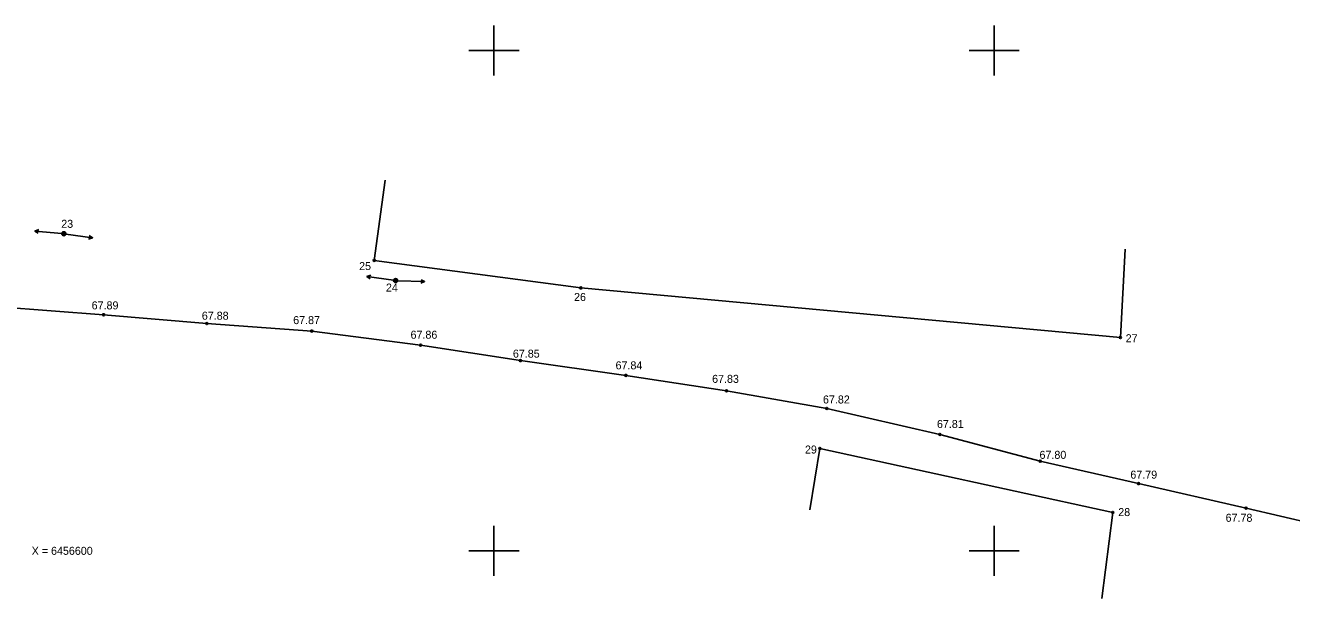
# Model space of a CAD drawing. Extents: x 640098 to 641052, y 6456548 to 6456702.
# Drawn here: x 640453.2 to 640579.7, y 6456595.2 to 6456652.5 of the extents above; entities that cross this region are included whole.
import ezdxf

# ---------------------------------------------------------------- set-up
doc = ezdxf.new("R2010")
doc.units = 0
for name, color, linetype in [('AED', 7, 'Continuous'), ('ELRAJATIS', 7, 'Continuous'), ('KPOHULIIN', 7, 'Continuous'), ('Level 57', 7, 'Continuous'), ('MOOTKORG', 7, 'Continuous'), ('MOOTMPUNKT', 7, 'Continuous'), ('MOOTPIIR', 7, 'Continuous'), ('TORU_NR', 7, 'Continuous')]:
    doc.layers.add(name, color=color, linetype=linetype)

msp = doc.modelspace()

# ---------------------------------------------------------------- linework, layer by layer
at = {"layer": 'AED'}
for points in [[(640489.11, 6456637.04), (640488.04, 6456629.02), (640508.68, 6456626.26), (640562.6, 6456621.31), (640563.09, 6456630.14)], [(640560.76, 6456595.22), (640561.84, 6456603.83), (640532.57, 6456610.23), (640531.57, 6456604.08)]]:
    msp.add_lwpolyline(points, dxfattribs=at)
at = {"layer": 'ELRAJATIS'}
msp.add_lwpolyline([(640585.46, 6456601.88), (640575.16, 6456604.27), (640564.42, 6456606.71), (640554.6, 6456608.96), (640544.57, 6456611.63), (640533.25, 6456614.23), (640523.25, 6456615.99), (640513.18, 6456617.53), (640502.64, 6456619), (640492.67, 6456620.54), (640481.78, 6456621.96), (640471.29, 6456622.71), (640460.99, 6456623.59), (640450.47, 6456624.38)], dxfattribs=at)
at = {"layer": 'KPOHULIIN'}
for points in [[(640454.46, 6456631.73), (640454.12, 6456631.94), (640454.51, 6456632.09)], [(640456.81, 6456631.7), (640454.12, 6456631.94)], [(640457.21, 6456631.65), (640459.88, 6456631.27)], [(640459.55, 6456631.5), (640459.88, 6456631.27), (640459.49, 6456631.15)], [(640487.63, 6456627.18), (640487.3, 6456627.41), (640487.69, 6456627.53)], [(640489.97, 6456627.03), (640487.3, 6456627.41)], [(640490.37, 6456626.99), (640493.07, 6456626.9)], [(640492.71, 6456627.09), (640493.07, 6456626.9), (640492.69, 6456626.73)]]:
    msp.add_lwpolyline(points, dxfattribs=at)
for centre in [(640457.01, 6456631.68), (640457.01, 6456631.68), (640490.17, 6456627), (640490.17, 6456627)]:
    msp.add_circle(centre, 0.2, dxfattribs=at)
at = {"layer": 'MOOTKORG'}
for p, q in [((640457.01, 6456631.68), (640457.01, 6456631.68)), ((640488.04, 6456629.02), (640488.04, 6456629.02)), ((640490.17, 6456627), (640490.17, 6456627)), ((640508.68, 6456626.26), (640508.68, 6456626.26)), ((640460.99, 6456623.59), (640460.99, 6456623.59)), ((640471.29, 6456622.71), (640471.29, 6456622.71)), ((640481.78, 6456621.96), (640481.78, 6456621.96)), ((640562.6, 6456621.31), (640562.6, 6456621.31)), ((640492.67, 6456620.54), (640492.67, 6456620.54)), ((640502.64, 6456619), (640502.64, 6456619)), ((640513.18, 6456617.53), (640513.18, 6456617.53)), ((640523.25, 6456615.99), (640523.25, 6456615.99)), ((640533.25, 6456614.23), (640533.25, 6456614.23)), ((640544.57, 6456611.63), (640544.57, 6456611.63)), ((640532.57, 6456610.23), (640532.57, 6456610.23)), ((640554.6, 6456608.96), (640554.6, 6456608.96)), ((640564.42, 6456606.71), (640564.42, 6456606.71)), ((640561.84, 6456603.83), (640561.84, 6456603.83)), ((640575.16, 6456604.27), (640575.16, 6456604.27))]:
    msp.add_line(p, q, dxfattribs=at)
for centre in [(640457.01, 6456631.68), (640488.04, 6456629.02), (640490.17, 6456627), (640508.68, 6456626.26), (640460.99, 6456623.59), (640471.29, 6456622.71), (640481.78, 6456621.96), (640562.6, 6456621.31), (640492.67, 6456620.54), (640502.64, 6456619), (640513.18, 6456617.53), (640523.25, 6456615.99), (640533.25, 6456614.23), (640544.57, 6456611.63), (640532.57, 6456610.23), (640554.6, 6456608.96), (640564.42, 6456606.71), (640561.84, 6456603.83), (640575.16, 6456604.27)]:
    msp.add_circle(centre, 0.1, dxfattribs=at)
at = {"layer": 'MOOTPIIR'}
for p, q in [((640500, 6456652.5), (640500, 6456647.5)), ((640550, 6456652.5), (640550, 6456647.5)), ((640497.5, 6456650), (640502.5, 6456650)), ((640547.5, 6456650), (640552.5, 6456650)), ((640500, 6456602.5), (640500, 6456597.5)), ((640550, 6456602.5), (640550, 6456597.5)), ((640497.5, 6456600), (640502.5, 6456600)), ((640547.5, 6456600), (640552.5, 6456600))]:
    msp.add_line(p, q, dxfattribs=at)

# ---------------------------------------------------------------- texts
at = {"layer": 'Level 57'}
msp.add_text(' X = 6456600', height=0.8, dxfattribs=at).set_placement((640453.5, 6456599.6))
at = {"layer": 'MOOTMPUNKT'}
for s, p in [('23', (640456.75, 6456632.27)), ('25', (640486.52, 6456628.05)), ('24', (640489.2, 6456625.9)), ('26', (640508, 6456624.96)), ('27', (640563.13, 6456620.84)), ('29', (640531.08, 6456609.72)), ('28', (640562.39, 6456603.47))]:
    msp.add_text(s, height=0.8, dxfattribs=at).set_placement(p)
at = {"layer": 'TORU_NR'}
for s, p in [('67.89', (640459.79, 6456624.12)), ('67.88', (640470.8, 6456623.09)), ('67.87', (640479.93, 6456622.65)), ('67.86', (640491.66, 6456621.19)), ('67.85', (640501.89, 6456619.3)), ('67.84', (640512.15, 6456618.13)), ('67.83', (640521.8, 6456616.78)), ('67.82', (640532.88, 6456614.72)), ('67.81', (640544.27, 6456612.27)), ('67.80', (640554.52, 6456609.19)), ('67.79', (640563.6, 6456607.21)), ('67.78', (640573.12, 6456602.9))]:
    msp.add_text(s, height=0.8, dxfattribs=at).set_placement(p)

doc.saveas('drawing.dxf')
